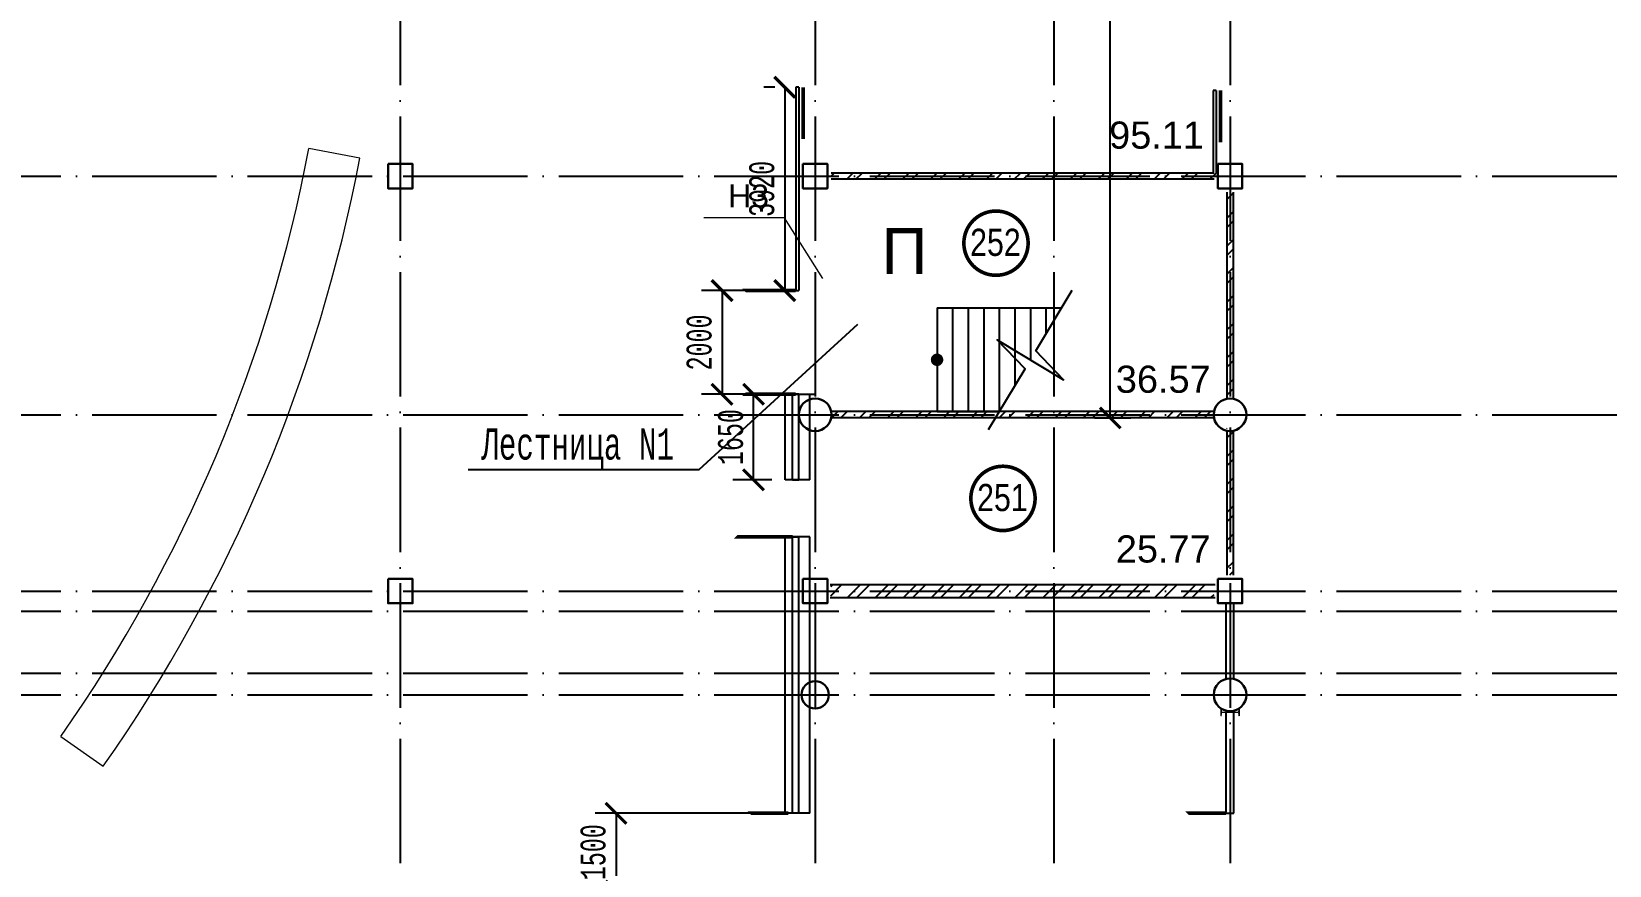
# Model space of a CAD drawing. Extents: x -4497 to 351150, y -50 to 322254.
# Drawn here: x 21658 to 52085, y 186798 to 202875 of the extents above; entities that cross this region are included whole.
import ezdxf
from ezdxf.enums import TextEntityAlignment as Align

# ---------------------------------------------------------------- set-up
doc = ezdxf.new("R2010")
doc.units = 0
doc.header["$LTSCALE"] = 100
doc.header["$PDMODE"] = 3
doc.linetypes.add('ACAD_ISO04W100', pattern=[30, 24, -3, 0, -3])
doc.layers.get('0').update_dxf_attribs({"linetype": 'CONTINUOUS'})
doc.layers.get('Defpoints').update_dxf_attribs({"linetype": 'CONTINUOUS'})
for name, color, linetype in [('axis', 40, 'CONTINUOUS'), ('brick', 12, 'CONTINUOUS'), ('COLON', 5, 'CONTINUOUS'), ('DOORS', 8, 'CONTINUOUS'), ('DRAW', 255, 'CONTINUOUS'), ('EEE', 7, 'CONTINUOUS'), ('fac', 170, 'CONTINUOUS'), ('GKL', 5, 'CONTINUOUS'), ('Glass', 4, 'CONTINUOUS'), ('S', 2, 'CONTINUOUS'), ('SENDVICH', 2, 'CONTINUOUS'), ('TEXT', 2, 'CONTINUOUS'), ('WALL', 7, 'CONTINUOUS')]:
    doc.layers.add(name, color=color, linetype=linetype)
doc.layers.add('facade', color=250, linetype='CONTINUOUS', lineweight=0)
doc.layers.add('MONOLIT', color=7, linetype='CONTINUOUS', true_color=0x691639)
doc.styles.add('ARIEL-17.5', font='arial.ttf', dxfattribs={"height": 15})
doc.styles.add('ST_1', font='monotxt.shx', dxfattribs={"width": 0.65, "height": 600})
doc.styles.add('ST_2', font='monotxt.shx', dxfattribs={"width": 0.65, "height": 480})
doc.dimstyles.new('STY_DIM1', dxfattribs={"dimscale": 200, "dimtxt": 2.25, "dimasz": 2, "dimexe": 2, "dimexo": 2, "dimgap": 1, "dimtad": 1, "dimdec": 0, "dimzin": 0, "dimdsep": 46, "dimtxsty": 'ST_2', "dimblk1": 'ARCHTICK', "dimblk2": 'ARCHTICK', "dimsah": 1, "dimcen": 3, "dimclrd": 174, "dimclre": 174, "dimclrt": 174, "dimadec": 0, "dimazin": 0, "dimtfac": 1, "dimtdec": 0, "dimtix": 1, "dimtmove": 2, "dimatfit": 3, "dimldrblk": 'ARCHTICK', "dimfxl": 1, "dimtolj": 1, "dimtzin": 0, "dimarcsym": 0})
pattern_1 = [(45, (-3600, 82000), (-269.4077, 269.4077), []), (45, (-3420.4, 82000), (-269.4077, 269.4077), [])]

# ---------------------------------------------------------------- blocks, each defined once
blk = doc.blocks.new('A$C7B900E4F')
at = {"layer": 'COLON', "const_width": 20, "flags": 128}
for points in [[(248, -165), (248, -310)], [(252, -165), (248, -165)], [(248, -310), (252, -310)], [(258, -171), (263, -221)], [(258, -305), (263, -254)], [(580, -234), (276, -234)], [(580, -241), (276, -241)], [(599, -171), (594, -221)], [(599, -305), (594, -254)], [(605, -165), (608, -165)], [(608, -310), (605, -310)], [(608, -165), (608, -310)]]:
    blk.add_lwpolyline(points, dxfattribs=at)
for points in [[(258, -171, 0.388879), (252, -165)], [(252, -310, 0.388879), (258, -305)], [(263, -221, 0.388879), (276, -234)], [(276, -241, 0.388879), (263, -254)], [(594, -221, -0.388879), (580, -234)], [(580, -241, -0.388879), (594, -254)], [(599, -171, -0.388879), (605, -165)], [(605, -310, -0.388879), (599, -305)]]:
    blk.add_lwpolyline(points, format="xyb", dxfattribs=at)
blk = doc.blocks.new('_ARCHTICK')
at = {"color": 0, "linetype": 'ByBlock', "const_width": 0.15}
blk.add_lwpolyline([(-0.5, -0.5), (0.5, 0.5)], dxfattribs=at)
blk = doc.blocks.new('*D496')
at = {"layer": 'Defpoints', "color": 0}
for p in [(36189, 187804), (32929, 186304), (36189, 186304)]:
    blk.add_point(p, dxfattribs=at)
at = {"layer": 'MONOLIT', "color": 174, "lineweight": -2}
for p, q in [((35789, 187804), (32529, 187804)), ((32929, 187804), (32929, 186304)), ((35789, 186304), (32529, 186304))]:
    blk.add_line(p, q, dxfattribs=at)
at = {"layer": 'MONOLIT', "color": 174, "lineweight": -2, "xscale": 400, "yscale": 400, "zscale": 400}
for p, rotation in [((32929, 187804), 90), ((32929, 186304), 270)]:
    blk.add_blockref('_ARCHTICK', p, dxfattribs=dict(at, rotation=rotation))
at = {"layer": 'MONOLIT', "color": 174, "insert": (32489, 187054), "char_height": 480, "attachment_point": 5, "rotation": 90, "style": 'ST_2'}
blk.add_mtext('\\A1;1500', dxfattribs=at)
blk = doc.blocks.new('*D497')
at = {"layer": 'Defpoints', "color": 0}
for p in [(36454, 197882), (34974, 195882), (36454, 195882)]:
    blk.add_point(p, dxfattribs=at)
at = {"layer": 'MONOLIT', "color": 174, "lineweight": -2}
for p, q in [((36054, 197882), (34574, 197882)), ((34974, 197882), (34974, 195882)), ((36054, 195882), (34574, 195882))]:
    blk.add_line(p, q, dxfattribs=at)
at = {"layer": 'MONOLIT', "color": 174, "lineweight": -2, "xscale": 400, "yscale": 400, "zscale": 400}
for p, rotation in [((34974, 197882), 90), ((34974, 195882), 270)]:
    blk.add_blockref('_ARCHTICK', p, dxfattribs=dict(at, rotation=rotation))
at = {"layer": 'MONOLIT', "color": 174, "insert": (34534, 196882), "char_height": 480, "attachment_point": 5, "rotation": 90, "style": 'ST_2'}
blk.add_mtext('\\A1;2000', dxfattribs=at)
blk = doc.blocks.new('*D500')
at = {"layer": 'Defpoints', "color": 0}
for p in [(41754, 216747), (42459, 216747), (41754, 195427)]:
    blk.add_point(p, dxfattribs=at)
at = {"layer": 'Glass', "color": 174, "lineweight": -2}
for p, q in [((42154, 216747), (42859, 216747)), ((42459, 195427), (42459, 216747)), ((42154, 195427), (42859, 195427))]:
    blk.add_line(p, q, dxfattribs=at)
at = {"layer": 'Glass', "color": 174, "lineweight": -2, "xscale": 400, "yscale": 400, "zscale": 400}
for p, rotation in [((42459, 216747), 90), ((42459, 195427), 270)]:
    blk.add_blockref('_ARCHTICK', p, dxfattribs=dict(at, rotation=rotation))
at = {"layer": 'Glass', "color": 174, "insert": (42019, 206087), "char_height": 480, "attachment_point": 5, "rotation": 90, "style": 'ST_2'}
blk.add_mtext('\\A1;21320', dxfattribs=at)
blk = doc.blocks.new('*D501')
at = {"layer": 'Defpoints', "color": 0}
for p in [(36394, 201802), (36182, 197882), (36394, 197882)]:
    blk.add_point(p, dxfattribs=at)
at = {"layer": 'DOORS', "color": 174, "lineweight": -2}
for p, q in [((35994, 201802), (35782, 201802)), ((36182, 201802), (36182, 197882)), ((35994, 197882), (35782, 197882))]:
    blk.add_line(p, q, dxfattribs=at)
at = {"layer": 'DOORS', "color": 174, "lineweight": -2, "xscale": 400, "yscale": 400, "zscale": 400}
for p, rotation in [((36182, 201802), 90), ((36182, 197882), 270)]:
    blk.add_blockref('_ARCHTICK', p, dxfattribs=dict(at, rotation=rotation))
at = {"layer": 'DOORS', "color": 174, "insert": (35742, 199842), "char_height": 480, "attachment_point": 5, "rotation": 90, "style": 'ST_2'}
blk.add_mtext('\\A1;3920', dxfattribs=at)
blk = doc.blocks.new('*D762')
at = {"layer": 'Defpoints', "color": 0}
for p in [(35580, 195882), (36334, 195882), (36334, 194232)]:
    blk.add_point(p, dxfattribs=at)
at = {"layer": 'fac', "color": 174, "lineweight": -2}
for p, q in [((35934, 195882), (35180, 195882)), ((35580, 194232), (35580, 195882)), ((35934, 194232), (35180, 194232))]:
    blk.add_line(p, q, dxfattribs=at)
at = {"layer": 'fac', "color": 174, "lineweight": -2, "xscale": 400, "yscale": 400, "zscale": 400}
for p, rotation in [((35580, 195882), 90), ((35580, 194232), 270)]:
    blk.add_blockref('_ARCHTICK', p, dxfattribs=dict(at, rotation=rotation))
at = {"layer": 'fac', "color": 174, "insert": (35140, 195057), "char_height": 480, "attachment_point": 5, "rotation": 90, "style": 'ST_2'}
blk.add_mtext('\\A1;1650', dxfattribs=at)

msp = doc.modelspace()

# ---------------------------------------------------------------- hatches: boundary and pattern name
at = {"layer": 'DRAW'}
h = msp.add_hatch(dxfattribs=at)
h.set_pattern_fill('ANSI32,_O', color=256, scale=40)
h.set_pattern_definition(pattern_1)
h.paths.add_polyline_path([(44511.2, 195547.2), (40205.3, 195547.2), (40133.3, 195427.2), (44511.2, 195427.2, -0.057161), (44504.3, 195487.2, -0.057161)])
h.paths.add_polyline_path([(40205.3, 195547.2), (37027.4, 195547.2, -0.057161), (37034.3, 195487.2, -0.057161), (37027.4, 195427.2), (40133.3, 195427.2)])
edge = h.paths.add_edge_path()
edge.add_arc((44769.3, 200087.2), 315, 259.01942, 280.98058)
edge.add_line((44829.3, 199777.9), (44829.3, 195745.3))
edge.add_arc((44769.3, 195487.2), 265, 76.9139, 103.0861)
edge.add_line((44709.3, 195745.3), (44709.3, 199777.9))
edge = h.paths.add_edge_path()
edge.add_arc((36769.3, 200087.2), 315, 349.01942, 370.98058)
edge.add_line((37078.5, 200147.2), (44511.2, 200147.2))
edge.add_arc((44769.3, 200087.2), 265, 166.9139, 193.0861)
edge.add_line((44511.2, 200027.2), (37078.5, 200027.2))
h = msp.add_hatch(dxfattribs=at)
h.set_pattern_fill('ANSI32', color=256, scale=40, style=0)
h.set_pattern_definition([(45, (0, -125362.1), (-269.4077, 269.4077), []), (45, (179.6, -125362.1), (-269.4077, 269.4077), [])])
h.paths.add_polyline_path([(44829.3, 195229.1, -0.057161), (44769.3, 195222.2), (44769.3, 192352.2, -0.057161), (44829.3, 192345.3)])
edge = h.paths.add_edge_path()
edge.add_arc((44769.3, 192087.2), 315, 90, 100.98058)
edge.add_line((44709.3, 192396.4), (44709.3, 195229.1))
edge.add_arc((44769.3, 195487.2), 265, 256.9139, 270)
edge.add_line((44769.3, 195222.2), (44769.3, 192402.2))
h = msp.add_hatch(dxfattribs=at)
h.set_pattern_fill('ANSI32,_O', color=256, scale=40)
h.set_pattern_definition(pattern_1)
h.paths.add_polyline_path([(60535.6, 192212.2), (53003, 192212.2, -0.123425), (53034.3, 192087.2, -0.123425), (53003, 191962.2), (60535.6, 191962.2, -0.123425), (60504.3, 192087.2, -0.123425)])
edge = h.paths.add_edge_path()
edge.add_arc((44769.3, 192087.2), 315, 156.62013, 203.37987)
edge.add_line((44480.2, 191962.2), (37058.4, 191962.2))
edge.add_arc((36769.3, 192087.2), 315, 336.62013, 383.37987)
edge.add_line((37058.4, 192212.2), (44480.2, 192212.2))

# ---------------------------------------------------------------- linework, layer by layer
at = {"layer": 'axis', "linetype": 'ACAD_ISO04W100'}
for p, q in [((28769.3, 318243.4), (28769.3, 84615.2)), ((36769.3, 318243.4), (36769.3, 84615.2)), ((41369.3, 318243.4), (41369.3, 84615.2)), ((44769.3, 318243.4), (44769.3, 84615.2)), ((-1176.8, 200087.2), (274434.3, 200087.2)), ((-1176.8, 195487.2), (275749.3, 195487.2)), ((-1176.8, 192087.2), (272433.1, 192087.2)), ((-1176.8, 191702.2), (272433.1, 191702.2)), ((-1176.8, 190502.2), (272433.1, 190502.2)), ((-1176.8, 190087.2), (166454.3, 190087.2))]:
    msp.add_line(p, q, dxfattribs=at)
at = {"layer": 'brick'}
for points in [[(44460.1, 200147.2), (37078.5, 200147.2)], [(44460.1, 200027.2), (37078.5, 200027.2)], [(44709.3, 199777.9), (44709.3, 195796.4)], [(44829.3, 199777.9), (44829.3, 195796.4)], [(36460.1, 195547.2), (36454.3, 195547.2)], [(36460.1, 195427.2), (36454.3, 195427.2)], [(44460.1, 195547.2), (37078.5, 195547.2)], [(44460.1, 195427.2), (37078.5, 195427.2)], [(44709.3, 195177.9), (44709.3, 192396.4)], [(44829.3, 195177.9), (44829.3, 192396.4)]]:
    msp.add_lwpolyline(points, dxfattribs=at)
at = {"layer": 'brick', "linetype": 'Continuous'}
for points in [[(37058.4, 192212.2), (44480.2, 192212.2)], [(37058.4, 191962.2), (44480.2, 191962.2)]]:
    msp.add_lwpolyline(points, dxfattribs=at)
at = {"layer": 'COLON', "color": 3, "lineweight": 30, "flags": 128}
for points in [[(28534.3, 200322.2), (29004.3, 200322.2), (29004.3, 199852.2), (28534.3, 199852.2), (28534.3, 200322.2)], [(36534.3, 200322.2), (37004.3, 200322.2), (37004.3, 199852.2), (36534.3, 199852.2), (36534.3, 200322.2)], [(44534.3, 200322.2), (45004.3, 200322.2), (45004.3, 199852.2), (44534.3, 199852.2), (44534.3, 200322.2)], [(28534.3, 192322.2), (29004.3, 192322.2), (29004.3, 191852.2), (28534.3, 191852.2), (28534.3, 192322.2)], [(36534.3, 192322.2), (37004.3, 192322.2), (37004.3, 191852.2), (36534.3, 191852.2), (36534.3, 192322.2)], [(44534.3, 192322.2), (45004.3, 192322.2), (45004.3, 191852.2), (44534.3, 191852.2), (44534.3, 192322.2)]]:
    msp.add_lwpolyline(points, dxfattribs=at)
at = {"layer": 'COLON', "color": 5, "lineweight": 30}
for points in [[(36454.3, 195487.2, 1), (37084.3, 195487.2, 1)], [(44454.3, 195487.2, 1), (45084.3, 195487.2, 1)], [(44454.3, 190087.2, 1), (45084.3, 190087.2, 1)]]:
    msp.add_lwpolyline(points, format="xyb", close=True, dxfattribs=at)
at = {"layer": 'COLON', "lineweight": 30}
msp.add_lwpolyline([(36504.3, 190087.2, 1), (37034.3, 190087.2, 1)], format="xyb", close=True, dxfattribs=at)
at = {"layer": 'COLON', "color": 2, "lineweight": 30}
msp.add_lwpolyline([(44454.3, 190087.2, 1), (45084.3, 190087.2, 1)], format="xyb", close=True, dxfattribs=at)
at = {"layer": 'DOORS', "flags": 128}
for points in [[(36334.3, 193132.2, 70, 70, 0), (35234.3, 193132.2, 0, 0, 0), (36334.3, 194232.2, 0, 0, 0)], [(36334.3, 186304.1, 70, 70, 0), (35504.3, 186304.1, 0, 0, 0), (36254.3, 187054.1, 0, 0, 0), (35504.3, 187804.1, 70, 70, 0), (36254.3, 187804.1, 70, 70, 0)], [(44694.3, 186304.1, 70, 70, 0), (43944.3, 186304.1, 0, 0, 0), (44694.3, 187054.1, 0, 0, 0), (43944.3, 187804.1, 70, 70, 0), (44694.3, 187804.1, 70, 70, 0)]]:
    msp.add_lwpolyline(points, format="xyseb", dxfattribs=at)
at = {"layer": 'EEE', "linetype": 'Continuous', "const_width": 70}
for points in [[(39636.4, 198795.6, 1), (40875.5, 198795.6, 1)], [(39771.1, 193874.8, 1), (41010.3, 193874.8, 1)]]:
    msp.add_lwpolyline(points, format="xyb", close=True, dxfattribs=at)
at = {"layer": 'fac'}
msp.add_line((36669.3, 195882.2), (36769.3, 195882.2), dxfattribs=at)
at = {"layer": 'facade'}
for points in [[(22222.1, 189283.6, 0.1061554), (27004.6, 200618.8, 0.1061554)], [(23041.4, 188710.1, 0.1061554), (27987, 200432.2, 0.1061554)]]:
    msp.add_lwpolyline(points, format="xyb", dxfattribs=at)
for points in [[(27987, 200432.2), (27004.6, 200618.8)], [(22222.1, 189283.6), (23041.4, 188710.1)]]:
    msp.add_lwpolyline(points, dxfattribs=at)
at = {"layer": 'GKL'}
msp.add_line((44694.3, 187804.1), (44844.3, 187804.1), dxfattribs=at)
for points in [[(44694.3, 190393.1), (44694.3, 191837.2)], [(44844.3, 190393.1), (44844.3, 191837.2)], [(44694.3, 187804.1), (44694.3, 189748.6)], [(44844.3, 187804.1), (44844.3, 189748.6)]]:
    msp.add_lwpolyline(points, dxfattribs=at)
at = {"layer": 'Glass'}
for p, q in [((36394.3, 201802.2), (36394.3, 197882.2)), ((36454.3, 201802.2), (36394.3, 201802.2)), ((36454.3, 201802.2), (36454.3, 197882.2)), ((44444.3, 201742.2), (44444.3, 200147.2)), ((44504.3, 201742.2), (44444.3, 201742.2)), ((44504.3, 201742.2), (44504.3, 200147.2)), ((36394.3, 197882.2), (36454.3, 197882.2)), ((36394.3, 195882.2), (36454.3, 195882.2))]:
    msp.add_line(p, q, dxfattribs=at)
at = {"layer": 'Glass', "const_width": 70}
for points in [[(36536.2, 201802.2), (36536.2, 200802.2)], [(44586.2, 201742.2), (44586.2, 200742.2)]]:
    msp.add_lwpolyline(points, dxfattribs=at)
at = {"layer": 'Glass'}
msp.add_lwpolyline([(36394.3, 195882.2, 70, 70, 0), (35394.3, 195882.2, 0, 0, 0), (36394.3, 196882.2, 0, 0, 0), (35394.3, 197882.2, 70, 70, 0), (36394.3, 197882.2, 70, 70, 0)], format="xyseb", dxfattribs=at)
at = {"layer": 'MONOLIT'}
for p, q in [((36189.3, 195882.2), (36669.3, 195882.2)), ((36669.3, 194232.2), (36189.3, 194232.2)), ((36669.3, 193132.2), (36189.3, 193132.2)), ((36669.3, 187804.1), (36189.3, 187804.1))]:
    msp.add_line(p, q, dxfattribs=at)
for points in [[(36189.3, 194232.2), (36189.3, 195882.2)], [(36669.3, 194232.2), (36669.3, 195882.2)], [(36189.3, 187804.1), (36189.3, 193132.2)], [(36669.3, 187804.1), (36669.3, 193132.2)]]:
    msp.add_lwpolyline(points, dxfattribs=at)
at = {"layer": 'SENDVICH'}
for p, q in [((36334.3, 194232.2), (36334.3, 195882.2)), ((36454.3, 194232.2), (36454.3, 195882.2)), ((36334.3, 194232.2), (36454.3, 194232.2)), ((36334.3, 187804.1), (36334.3, 193132.2)), ((36334.3, 193132.2), (36454.3, 193132.2)), ((36454.3, 187804.1), (36454.3, 193132.2))]:
    msp.add_line(p, q, dxfattribs=at)
at = {"layer": 'SENDVICH', "flags": 128}
msp.add_lwpolyline([(36454.3, 195882.2), (36254.3, 195882.2)], dxfattribs=at)
at = {"layer": 'TEXT', "color": 6, "linetype": 'Continuous', "lineweight": 20}
msp.add_lwpolyline([(36916.5, 198112.3), (36178.9, 199285.5), (34618.9, 199285.5)], dxfattribs=at)
at = {"layer": 'TEXT', "flags": 128}
msp.add_lwpolyline([(37586.2, 197230.7), (34528.8, 194423.1), (30079.4, 194423.1)], dxfattribs=at)
at = {"layer": 'WALL'}
for p, q in [((39119.3, 197547.2), (39119.3, 195547.2)), ((39419.3, 197547.2), (39419.3, 195547.2)), ((39719.3, 197547.2), (39719.3, 195547.2)), ((40019.3, 197547.2), (40019.3, 195547.2)), ((40319.3, 197547.2), (40319.3, 195547.2)), ((40619.3, 197547.2), (40619.3, 196047.2)), ((40919.3, 197547.2), (40919.3, 196547.2)), ((41219.3, 197547.2), (41219.3, 197047.2)), ((39119.3, 195547.2), (40319.3, 195547.2))]:
    msp.add_line(p, q, dxfattribs=at)
for points in [[(40113.5, 195204.2), (40816.4, 196375.7), (40279.3, 196931.2), (41559.3, 196163.1), (41022.2, 196718.7), (41725.1, 197890.2)], [(39119.3, 197547.2), (41519.3, 197547.2)]]:
    msp.add_lwpolyline(points, dxfattribs=at)
at = {"layer": 'WALL', "const_width": 120}
msp.add_lwpolyline([(39059.3, 196547.2, 1), (39179.3, 196547.2, 1)], format="xyb", close=True, dxfattribs=at)
at = {"layer": 'WALL'}
msp.add_lwpolyline([(39119.3, 196547.2, 0, 0, 0), (39678.4, 196547.2, 240, 0, 0), (40678.4, 196547.2, 0, 0, 0)], format="xyseb", dxfattribs=at)

# ---------------------------------------------------------------- block references
at = {"layer": 'COLON', "lineweight": 30}
msp.add_blockref('A$C7B900E4F', (44341, 189990), dxfattribs=at)

# ---------------------------------------------------------------- texts
at = {"layer": 'EEE', "linetype": 'Continuous', "lineweight": 20, "style": 'ARIEL-17.5', "width": 0.8}
for s, p in [('252', (40244.8, 198812.3)), ('251', (40379.5, 193891.5))]:
    msp.add_text(s, height=523.25, dxfattribs=at).set_placement(p, align=Align.MIDDLE)
at = {"layer": 'S', "linetype": 'Continuous', "lineweight": 20, "style": 'ARIEL-17.5'}
for s, p in [('95.11', (43352.3, 200617.7)), ('36.57', (43481.5, 195911.1)), ('25.77', (43481.5, 192638.3))]:
    msp.add_text(s, height=523.25, dxfattribs=at).set_placement(p, align=Align.CENTER)
at = {"layer": 'TEXT', "color": 6, "linetype": 'Continuous', "lineweight": 20, "style": 'ARIEL-17.5', "width": 0.998875}
msp.add_text(' Н3', height=441.49, dxfattribs=at).set_placement((35398.9, 199485.5), align=Align.CENTER)
at = {"layer": 'TEXT', "color": 5, "linetype": 'Continuous', "lineweight": 20, "style": 'ARIEL-17.5', "width": 0.998875}
msp.add_text('П', height=883, dxfattribs=at).set_placement((38491.7, 198203.6), align=Align.CENTER)
at = {"layer": 'TEXT', "style": 'ST_1', "width": 0.65}
msp.add_text('Лестница N1', height=600, dxfattribs=at).set_placement((32188.8, 194623.1), align=Align.CENTER)

# ---------------------------------------------------------------- dimensions: what is measured, and where the dimension line sits
at = {"layer": 'DOORS'}
dim = msp.add_linear_dim(base=(36182.3, 197882.2), p1=(36394.3, 201802.2), p2=(36394.3, 197882.2), angle=90, dimstyle='STY_DIM1', dxfattribs=at)
dim.commit()
dim.dimension.update_dxf_attribs({"geometry": '*D501', "text_midpoint": (35742.3, 199842.2)})
at = {"layer": 'fac'}
dim = msp.add_linear_dim(base=(35579.8, 195882.2), p1=(36334.3, 194232.2), p2=(36334.3, 195882.2), angle=90, dimstyle='STY_DIM1', override={"dimtxt": 480, "dimarcsym": 1}, dxfattribs=at)
dim.commit()
dim.dimension.update_dxf_attribs({"geometry": '*D762', "text_midpoint": (35139.8, 195057.2)})
at = {"layer": 'Glass'}
dim = msp.add_linear_dim(base=(42459.2, 216747.2), p1=(41754, 195427.2), p2=(41754, 216747.2), angle=90, dimstyle='STY_DIM1', dxfattribs=at)
dim.commit()
dim.dimension.update_dxf_attribs({"geometry": '*D500', "text_midpoint": (42019.2, 206087.2)})
at = {"layer": 'MONOLIT'}
for base, p1, p2, picture, middle in [((34973.9, 195882.2), (36454.3, 197882.2), (36454.3, 195882.2), '*D497', (34533.9, 196882.2)), ((32928.6, 186304.1), (36189.3, 187804.1), (36189.3, 186304.1), '*D496', (32488.6, 187054.1))]:
    dim = msp.add_linear_dim(base=base, p1=p1, p2=p2, angle=90, dimstyle='STY_DIM1', dxfattribs=at)
    dim.commit()
    dim.dimension.update_dxf_attribs({"geometry": picture, "text_midpoint": middle})

doc.saveas('drawing.dxf')
